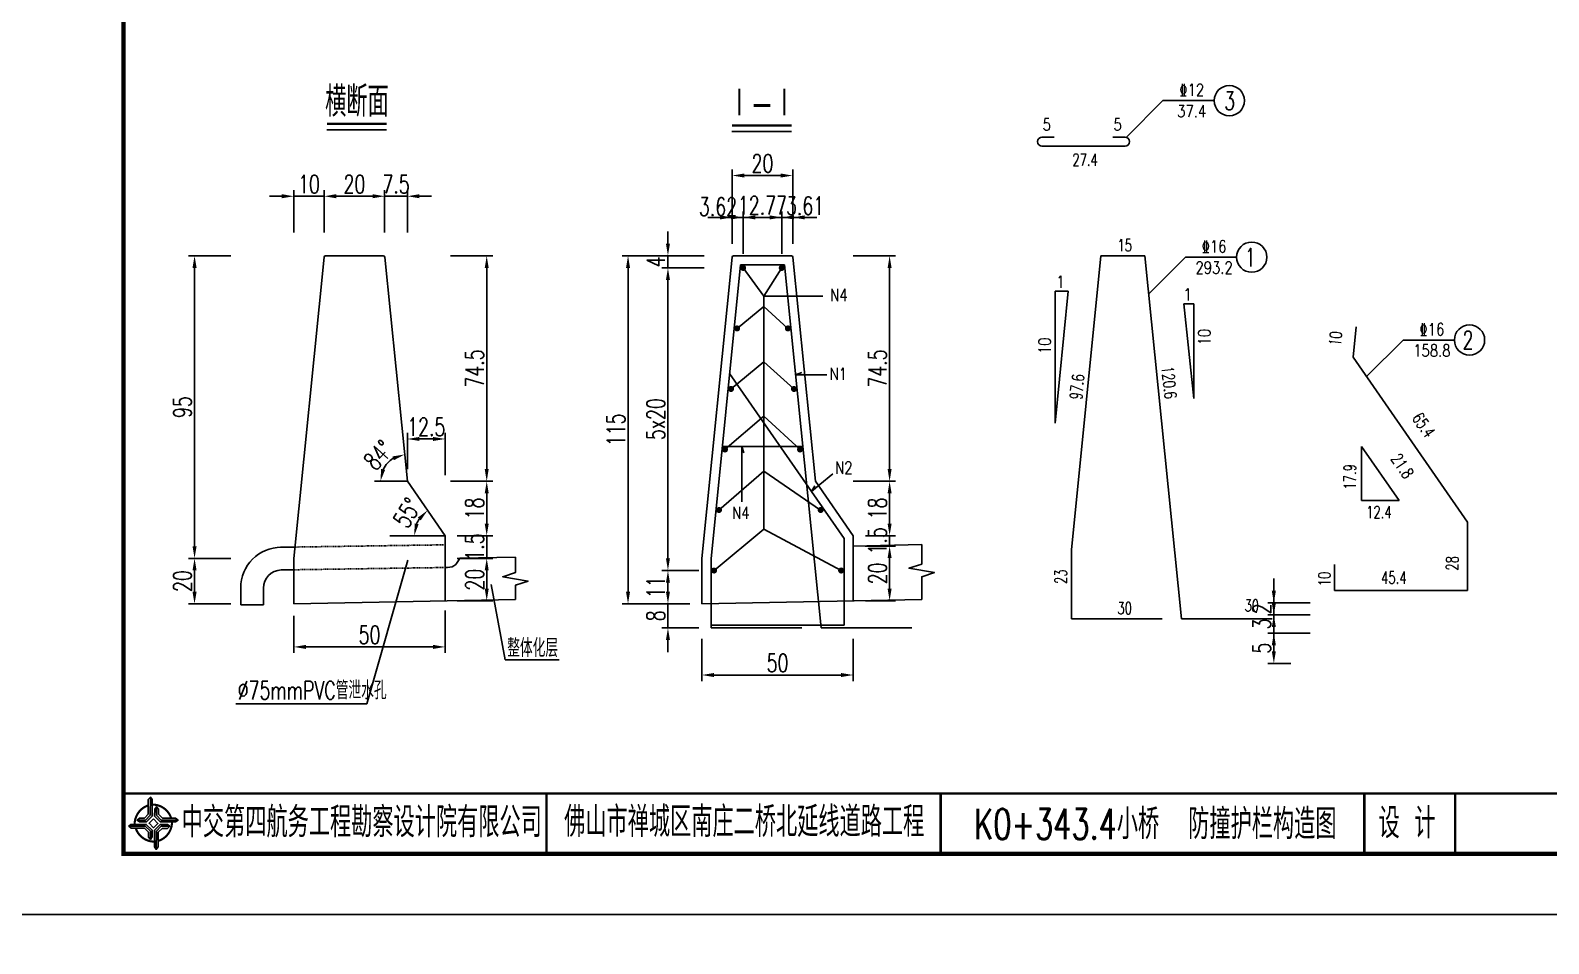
# Model space of a CAD drawing. Header units: millimetres. Extents: x -51 to 12129, y -1309 to -715.
# Drawn here: x 8364.4 to 8615.2, y -1016.5 to -865.6 of the extents above; entities that cross this region are included whole.
import ezdxf
from ezdxf.enums import TextEntityAlignment as Align

# ---------------------------------------------------------------- set-up
doc = ezdxf.new("R2010")
doc.units = ezdxf.units.MM
doc.header["$LTSCALE"] = 0.25
doc.linetypes.add('HIDDEN', pattern=[0.375, 0.25, -0.125])
doc.layers.add('TEXT', color=7, linetype='Continuous', lineweight=18)
for name, color, linetype in [('图框', 7, 'Continuous'), ('尺寸标注', 2, 'Continuous'), ('文字', 7, 'Continuous'), ('文字字符', 7, 'Continuous'), ('标注', 4, 'Continuous'), ('结构', 7, 'Continuous'), ('结构虚线', 6, 'HIDDEN'), ('钢筋', 6, 'Continuous'), ('钢筋1', 3, 'Continuous'), ('钢筋2', 4, 'Continuous')]:
    doc.layers.add(name, color=color, linetype=linetype)
doc.styles.get("Standard").update_dxf_attribs({"font": 'simplex1.shx', "width": 0.7, "bigfont": 'hztxt.shx'})
doc.styles.add('TEXT', font='simplex1.shx', dxfattribs={"width": 0.7, "bigfont": 'hztxt.shx'})
doc.dimstyles.new('比例1：20', dxfattribs={"dimtxt": 3, "dimasz": 2, "dimexe": 1, "dimexo": 2, "dimgap": 0.5, "dimtad": 1, "dimlfac": 2, "dimzin": 13, "dimdsep": 46, "dimtxsty": 'Standard', "dimcen": -0.09, "dimclrd": 256, "dimclre": 256, "dimclrt": 7, "dimaunit": 1, "dimadec": 0, "dimazin": 0, "dimtfac": 0.0005, "dimtix": 1, "dimtmove": 2, "dimatfit": 3, "dimldrblk": 'DIM', "dimfxl": 0, "dimtolj": 1, "dimtzin": 13, "dimarcsym": 0})
doc.dimstyles.new('比例：1：10', dxfattribs={"dimscale": 0, "dimtxt": 3, "dimasz": 2, "dimexe": 1, "dimexo": 1, "dimgap": 0.5, "dimtad": 1, "dimdec": 1, "dimzin": 9, "dimdsep": 46, "dimtxsty": 'Standard', "dimcen": 0.5, "dimclrd": 256, "dimclre": 256, "dimclrt": 256, "dimadec": 1, "dimazin": 2, "dimtfac": 1, "dimtdec": 1, "dimtix": 1, "dimtmove": 2, "dimatfit": 3, "dimfxl": 0, "dimtolj": 1, "dimtzin": 0, "dimlwd": -1, "dimlwe": -1, "dimarcsym": 0})

# ---------------------------------------------------------------- blocks, each defined once
blk = doc.blocks.new('*D607')
at = {"layer": 'Defpoints', "color": 0}
for p in [(8426.65, -940.07), (8428.06, -947.46), (8423.76, -949.07), (8432.9, -949.07), (8432.9, -949.07)]:
    blk.add_point(p, dxfattribs=at)
at = {"layer": '标注', "lineweight": -2}
blk.add_arc((8432.9, -949.07), 5.11, 147.3689, 157.409, dxfattribs=at)
at = {"layer": '标注'}
for points in [[(8428.36, -946.09), (8428.84, -946.55), (8429.99, -944.88)], [(8428.51, -947.18), (8427.86, -947.05), (8427.79, -949.07)]]:
    blk.add_solid(points, dxfattribs=at)
at = {"layer": '标注', "color": 7, "insert": (8426.64, -945.28), "char_height": 3, "attachment_point": 5, "rotation": 58.792}
blk.add_mtext('\\A1;55°', dxfattribs=at)
blk = doc.blocks.new('DIM')
blk.add_lwpolyline([(-1, -0.1, 0.2, 0, 0), (0, 0, 0, 0, 0)], format="xyseb")
blk = doc.blocks.new('*D548')
at = {"layer": 'Defpoints', "color": 0}
for p in [(8412.9, -892.98), (8412.9, -902.82), (8407.9, -952.82)]:
    blk.add_point(p, dxfattribs=at)
at = {"layer": '标注', "lineweight": -2}
for p, q in [((8407.9, -898.98), (8407.9, -891.98)), ((8412.9, -898.98), (8412.9, -891.98)), ((8405.9, -892.98), (8403.9, -892.98)), ((8407.9, -892.98), (8412.9, -892.98)), ((8414.9, -892.98), (8416.9, -892.98))]:
    blk.add_line(p, q, dxfattribs=at)
at = {"layer": '标注'}
for points in [[(8405.9, -892.64), (8405.9, -893.31), (8407.9, -892.98)], [(8414.9, -892.64), (8414.9, -893.31), (8412.9, -892.98)]]:
    blk.add_solid(points, dxfattribs=at)
at = {"layer": '标注', "color": 7, "insert": (8410.4, -890.98), "char_height": 3, "attachment_point": 5}
blk.add_mtext('\\A1;10', dxfattribs=at)
blk = doc.blocks.new('*D549')
at = {"layer": 'Defpoints', "color": 0}
for p in [(8422.9, -892.98), (8412.9, -902.82), (8422.9, -902.82)]:
    blk.add_point(p, dxfattribs=at)
at = {"layer": '标注', "lineweight": -2}
for p, q in [((8412.9, -898.98), (8412.9, -891.98)), ((8422.9, -898.98), (8422.9, -891.98)), ((8414.9, -892.98), (8420.9, -892.98))]:
    blk.add_line(p, q, dxfattribs=at)
at = {"layer": '标注'}
for points in [[(8414.9, -892.64), (8414.9, -893.31), (8412.9, -892.98)], [(8420.9, -892.64), (8420.9, -893.31), (8422.9, -892.98)]]:
    blk.add_solid(points, dxfattribs=at)
at = {"layer": '标注', "color": 7, "insert": (8417.9, -890.98), "char_height": 3, "attachment_point": 5}
blk.add_mtext('\\A1;20', dxfattribs=at)
blk = doc.blocks.new('*D550')
at = {"layer": 'Defpoints', "color": 0}
for p in [(8426.65, -892.98), (8422.9, -902.82), (8426.65, -940.07)]:
    blk.add_point(p, dxfattribs=at)
at = {"layer": '标注', "lineweight": -2}
for p, q in [((8422.9, -898.98), (8422.9, -891.98)), ((8426.65, -898.98), (8426.65, -891.98)), ((8420.9, -892.98), (8418.9, -892.98)), ((8422.9, -892.98), (8426.65, -892.98)), ((8428.65, -892.98), (8430.65, -892.98))]:
    blk.add_line(p, q, dxfattribs=at)
at = {"layer": '标注'}
for points in [[(8420.9, -892.64), (8420.9, -893.31), (8422.9, -892.98)], [(8428.65, -892.64), (8428.65, -893.31), (8426.65, -892.98)]]:
    blk.add_solid(points, dxfattribs=at)
at = {"layer": '标注', "color": 7, "insert": (8424.78, -890.98), "char_height": 3, "attachment_point": 5}
blk.add_mtext('\\A1;7.5', dxfattribs=at)
blk = doc.blocks.new('*D608')
at = {"layer": 'Defpoints', "color": 0}
for p in [(8432.9, -933.09), (8426.65, -940.07), (8432.9, -949.07)]:
    blk.add_point(p, dxfattribs=at)
at = {"layer": '标注', "lineweight": -2}
for p, q in [((8426.65, -938.07), (8426.65, -932.09)), ((8432.9, -939.09), (8432.9, -932.09)), ((8428.65, -933.09), (8430.9, -933.09))]:
    blk.add_line(p, q, dxfattribs=at)
at = {"layer": '标注'}
for points in [[(8428.65, -932.75), (8428.65, -933.42), (8426.65, -933.09)], [(8430.9, -932.75), (8430.9, -933.42), (8432.9, -933.09)]]:
    blk.add_solid(points, dxfattribs=at)
at = {"layer": '标注', "color": 7, "insert": (8429.78, -931.09), "char_height": 3, "attachment_point": 5}
blk.add_mtext('\\A1;12.5', dxfattribs=at)
blk = doc.blocks.new('*D609')
at = {"layer": 'Defpoints', "color": 0}
for p in [(8432.9, -949.07), (8439.76, -949.07), (8432.9, -952.82)]:
    blk.add_point(p, dxfattribs=at)
at = {"layer": '标注', "lineweight": -2}
for p, q in [((8439.76, -947.07), (8439.76, -945.07)), ((8434.9, -949.07), (8440.76, -949.07)), ((8439.76, -952.82), (8439.76, -949.07)), ((8434.9, -952.82), (8440.76, -952.82)), ((8439.76, -954.82), (8439.76, -956.82))]:
    blk.add_line(p, q, dxfattribs=at)
at = {"layer": '标注'}
for points in [[(8439.43, -947.07), (8440.09, -947.07), (8439.76, -949.07)], [(8439.43, -954.82), (8440.09, -954.82), (8439.76, -952.82)]]:
    blk.add_solid(points, dxfattribs=at)
at = {"layer": '标注', "color": 7, "insert": (8437.76, -950.95), "char_height": 3, "attachment_point": 5, "rotation": 90}
blk.add_mtext('\\A1;1.5', dxfattribs=at)
blk = doc.blocks.new('*D610')
at = {"layer": 'Defpoints', "color": 0}
for p in [(8426.65, -940.07), (8432.9, -949.07), (8439.76, -949.07)]:
    blk.add_point(p, dxfattribs=at)
at = {"layer": '标注', "lineweight": -2}
for p, q in [((8433.76, -940.07), (8440.76, -940.07)), ((8439.76, -942.07), (8439.76, -947.07)), ((8434.9, -949.07), (8440.76, -949.07))]:
    blk.add_line(p, q, dxfattribs=at)
at = {"layer": '标注'}
for points in [[(8439.43, -942.07), (8440.09, -942.07), (8439.76, -940.07)], [(8439.43, -947.07), (8440.09, -947.07), (8439.76, -949.07)]]:
    blk.add_solid(points, dxfattribs=at)
at = {"layer": '标注', "color": 7, "insert": (8437.76, -944.57), "char_height": 3, "attachment_point": 5, "rotation": 90}
blk.add_mtext('\\A1;18', dxfattribs=at)
blk = doc.blocks.new('*D551')
at = {"layer": 'Defpoints', "color": 0}
for p in [(8422.9, -902.82), (8439.76, -902.82), (8426.65, -940.07)]:
    blk.add_point(p, dxfattribs=at)
at = {"layer": '标注', "lineweight": -2}
for p, q in [((8433.76, -902.82), (8440.76, -902.82)), ((8439.76, -938.07), (8439.76, -904.82)), ((8433.76, -940.07), (8440.76, -940.07))]:
    blk.add_line(p, q, dxfattribs=at)
at = {"layer": '标注'}
for points in [[(8439.43, -904.82), (8440.09, -904.82), (8439.76, -902.82)], [(8439.43, -938.07), (8440.09, -938.07), (8439.76, -940.07)]]:
    blk.add_solid(points, dxfattribs=at)
at = {"layer": '标注', "color": 7, "insert": (8437.76, -921.45), "char_height": 3, "attachment_point": 5, "rotation": 90}
blk.add_mtext('\\A1;74.5', dxfattribs=at)
blk = doc.blocks.new('*D552')
at = {"layer": 'Defpoints', "color": 0}
for p in [(8412.9, -902.82), (8391.49, -952.82), (8407.05, -952.82)]:
    blk.add_point(p, dxfattribs=at)
at = {"layer": '标注', "lineweight": -2}
for p, q in [((8397.49, -902.82), (8390.49, -902.82)), ((8391.49, -904.82), (8391.49, -950.82)), ((8397.49, -952.82), (8390.49, -952.82))]:
    blk.add_line(p, q, dxfattribs=at)
at = {"layer": '标注'}
for points in [[(8391.16, -904.82), (8391.83, -904.82), (8391.49, -902.82)], [(8391.16, -950.82), (8391.83, -950.82), (8391.49, -952.82)]]:
    blk.add_solid(points, dxfattribs=at)
at = {"layer": '标注', "color": 7, "insert": (8389.49, -927.82), "char_height": 3, "attachment_point": 5, "rotation": 90}
blk.add_mtext('\\A1;95', dxfattribs=at)
blk = doc.blocks.new('*D553')
at = {"layer": 'Defpoints', "color": 0}
for p in [(8432.9, -957.82), (8407.9, -960.33), (8432.9, -967.45)]:
    blk.add_point(p, dxfattribs=at)
at = {"layer": '标注', "lineweight": -2}
for p, q in [((8407.9, -962.33), (8407.9, -968.45)), ((8432.9, -961.45), (8432.9, -968.45)), ((8409.9, -967.45), (8430.9, -967.45))]:
    blk.add_line(p, q, dxfattribs=at)
at = {"layer": '标注'}
for points in [[(8409.9, -967.11), (8409.9, -967.78), (8407.9, -967.45)], [(8430.9, -967.11), (8430.9, -967.78), (8432.9, -967.45)]]:
    blk.add_solid(points, dxfattribs=at)
at = {"layer": '标注', "color": 7, "insert": (8420.4, -965.45), "char_height": 3, "attachment_point": 5}
blk.add_mtext('\\A1;50', dxfattribs=at)
blk = doc.blocks.new('*D554')
at = {"layer": 'Defpoints', "color": 0}
for p in [(8407.9, -952.82), (8391.49, -960.33), (8407.9, -960.33)]:
    blk.add_point(p, dxfattribs=at)
at = {"layer": '标注', "lineweight": -2}
for p, q in [((8397.49, -952.82), (8390.49, -952.82)), ((8391.49, -954.82), (8391.49, -958.33)), ((8397.49, -960.33), (8390.49, -960.33))]:
    blk.add_line(p, q, dxfattribs=at)
at = {"layer": '标注'}
for points in [[(8391.16, -954.82), (8391.83, -954.82), (8391.49, -952.82)], [(8391.16, -958.33), (8391.83, -958.33), (8391.49, -960.33)]]:
    blk.add_solid(points, dxfattribs=at)
at = {"layer": '标注', "color": 7, "insert": (8389.49, -956.58), "char_height": 3, "attachment_point": 5, "rotation": 90}
blk.add_mtext('\\A1;20', dxfattribs=at)
blk = doc.blocks.new('*D555')
at = {"layer": 'Defpoints', "color": 0}
for p in [(8432.9, -952.82), (8432.9, -959.83), (8439.76, -959.83)]:
    blk.add_point(p, dxfattribs=at)
at = {"layer": '标注', "lineweight": -2}
for p, q in [((8434.9, -952.82), (8440.76, -952.82)), ((8439.76, -954.82), (8439.76, -957.83)), ((8434.9, -959.83), (8440.76, -959.83))]:
    blk.add_line(p, q, dxfattribs=at)
at = {"layer": '标注'}
for points in [[(8439.43, -954.82), (8440.09, -954.82), (8439.76, -952.82)], [(8439.43, -957.83), (8440.09, -957.83), (8439.76, -959.83)]]:
    blk.add_solid(points, dxfattribs=at)
at = {"layer": '标注', "color": 7, "insert": (8437.76, -956.33), "char_height": 3, "attachment_point": 5, "rotation": 90}
blk.add_mtext('\\A1;20', dxfattribs=at)
blk = doc.blocks.new('*D556')
at = {"layer": 'Defpoints', "color": 0}
for p in [(8422.9, -902.82), (8424.17, -936.38), (8421.23, -940.07), (8426.65, -940.07), (8426.65, -940.07)]:
    blk.add_point(p, dxfattribs=at)
at = {"layer": '标注', "lineweight": -2}
blk.add_arc((8426.65, -940.07), 4.45, 121.7168, 154.0319, dxfattribs=at)
at = {"layer": '标注'}
for points in [[(8422.97, -938.2), (8422.32, -938.05), (8422.2, -940.07)], [(8424.2, -935.97), (8424.42, -936.6), (8426.2, -935.65)]]:
    blk.add_solid(points, dxfattribs=at)
at = {"layer": '标注', "color": 7, "insert": (8421.87, -935.75), "char_height": 3, "attachment_point": 5, "rotation": 47.8743}
blk.add_mtext('\\A1;84°', dxfattribs=at)
blk = doc.blocks.new('*D611')
at = {"layer": 'Defpoints', "color": 0}
for p in [(8500.31, -949.07), (8506.32, -949.07), (8500.27, -950.78)]:
    blk.add_point(p, dxfattribs=at)
at = {"layer": '标注', "lineweight": -2}
for p, q in [((8506.32, -947.07), (8506.32, -945.07)), ((8502.31, -949.07), (8507.32, -949.07)), ((8506.32, -950.78), (8506.32, -949.07)), ((8502.27, -950.78), (8507.32, -950.78)), ((8506.32, -952.78), (8506.32, -954.78))]:
    blk.add_line(p, q, dxfattribs=at)
at = {"layer": '标注'}
for points in [[(8505.99, -947.07), (8506.65, -947.07), (8506.32, -949.07)], [(8505.99, -952.78), (8506.65, -952.78), (8506.32, -950.78)]]:
    blk.add_solid(points, dxfattribs=at)
at = {"layer": '标注', "color": 7, "insert": (8504.32, -949.93), "char_height": 3, "attachment_point": 5, "rotation": 90}
blk.add_mtext('\\A1;1.5', dxfattribs=at)
blk = doc.blocks.new('*D612')
at = {"layer": 'Defpoints', "color": 0}
for p in [(8494.06, -940.07), (8500.31, -949.07), (8506.32, -949.07)]:
    blk.add_point(p, dxfattribs=at)
at = {"layer": '标注', "lineweight": -2}
for p, q in [((8500.32, -940.07), (8507.32, -940.07)), ((8506.32, -942.07), (8506.32, -947.07)), ((8502.31, -949.07), (8507.32, -949.07))]:
    blk.add_line(p, q, dxfattribs=at)
at = {"layer": '标注'}
for points in [[(8505.99, -942.07), (8506.65, -942.07), (8506.32, -940.07)], [(8505.99, -947.07), (8506.65, -947.07), (8506.32, -949.07)]]:
    blk.add_solid(points, dxfattribs=at)
at = {"layer": '标注', "color": 7, "insert": (8504.32, -944.57), "char_height": 3, "attachment_point": 5, "rotation": 90}
blk.add_mtext('\\A1;18', dxfattribs=at)
blk = doc.blocks.new('*D557')
at = {"layer": 'Defpoints', "color": 0}
for p in [(8490.31, -902.82), (8506.32, -902.82), (8494.06, -940.07)]:
    blk.add_point(p, dxfattribs=at)
at = {"layer": '标注', "lineweight": -2}
for p, q in [((8500.32, -902.82), (8507.32, -902.82)), ((8506.32, -938.07), (8506.32, -904.82)), ((8500.32, -940.07), (8507.32, -940.07))]:
    blk.add_line(p, q, dxfattribs=at)
at = {"layer": '标注'}
for points in [[(8505.99, -904.82), (8506.65, -904.82), (8506.32, -902.82)], [(8505.99, -938.07), (8506.65, -938.07), (8506.32, -940.07)]]:
    blk.add_solid(points, dxfattribs=at)
at = {"layer": '标注', "color": 7, "insert": (8504.32, -921.45), "char_height": 3, "attachment_point": 5, "rotation": 90}
blk.add_mtext('\\A1;74.5', dxfattribs=at)
blk = doc.blocks.new('*D558')
at = {"layer": 'Defpoints', "color": 0}
for p in [(8500.31, -957.82), (8475.31, -960.33), (8500.31, -972.09)]:
    blk.add_point(p, dxfattribs=at)
at = {"layer": '标注', "lineweight": -2}
for p, q in [((8475.31, -966.09), (8475.31, -973.09)), ((8500.31, -966.09), (8500.31, -973.09)), ((8477.31, -972.09), (8498.31, -972.09))]:
    blk.add_line(p, q, dxfattribs=at)
at = {"layer": '标注'}
for points in [[(8477.31, -971.76), (8477.31, -972.43), (8475.31, -972.09)], [(8498.31, -971.76), (8498.31, -972.43), (8500.31, -972.09)]]:
    blk.add_solid(points, dxfattribs=at)
at = {"layer": '标注', "color": 7, "insert": (8487.81, -970.09), "char_height": 3, "attachment_point": 5}
blk.add_mtext('\\A1;50', dxfattribs=at)
blk = doc.blocks.new('*D559')
at = {"layer": 'Defpoints', "color": 0}
for p in [(8500.27, -950.78), (8500.31, -959.83), (8506.32, -959.83)]:
    blk.add_point(p, dxfattribs=at)
at = {"layer": '标注', "lineweight": -2}
for p, q in [((8502.27, -950.78), (8507.32, -950.78)), ((8506.32, -952.78), (8506.32, -957.83)), ((8502.31, -959.83), (8507.32, -959.83))]:
    blk.add_line(p, q, dxfattribs=at)
at = {"layer": '标注'}
for points in [[(8505.99, -952.78), (8506.65, -952.78), (8506.32, -950.78)], [(8505.99, -957.83), (8506.65, -957.83), (8506.32, -959.83)]]:
    blk.add_solid(points, dxfattribs=at)
at = {"layer": '标注', "color": 7, "insert": (8504.32, -955.3), "char_height": 3, "attachment_point": 5, "rotation": 90}
blk.add_mtext('\\A1;20', dxfattribs=at)
blk = doc.blocks.new('*D560')
at = {"layer": 'Defpoints', "color": 0}
for p in [(8469.7, -954.82), (8476.81, -954.82), (8475.31, -960.33)]:
    blk.add_point(p, dxfattribs=at)
at = {"layer": '标注', "lineweight": -2}
for p, q in [((8474.81, -954.82), (8468.7, -954.82)), ((8469.7, -958.33), (8469.7, -956.82)), ((8473.31, -960.33), (8468.7, -960.33))]:
    blk.add_line(p, q, dxfattribs=at)
at = {"layer": '标注'}
for points in [[(8469.37, -956.82), (8470.03, -956.82), (8469.7, -954.82)], [(8469.37, -958.33), (8470.03, -958.33), (8469.7, -960.33)]]:
    blk.add_solid(points, dxfattribs=at)
at = {"layer": '标注', "color": 7, "insert": (8467.7, -957.58), "char_height": 3, "attachment_point": 5, "rotation": 90}
blk.add_mtext('\\A1;11', dxfattribs=at)
blk = doc.blocks.new('*D524')
at = {"layer": 'Defpoints', "color": 0}
for p in [(8469.7, -904.82), (8481.62, -904.82), (8476.81, -954.82)]:
    blk.add_point(p, dxfattribs=at)
at = {"layer": '标注', "lineweight": -2}
for p, q in [((8475.7, -904.82), (8468.7, -904.82)), ((8469.7, -952.82), (8469.7, -906.82)), ((8474.81, -954.82), (8468.7, -954.82))]:
    blk.add_line(p, q, dxfattribs=at)
at = {"layer": '标注'}
for points in [[(8469.37, -906.82), (8470.03, -906.82), (8469.7, -904.82)], [(8469.37, -952.82), (8470.03, -952.82), (8469.7, -954.82)]]:
    blk.add_solid(points, dxfattribs=at)
at = {"layer": '标注', "color": 7, "insert": (8467.7, -929.82), "char_height": 3, "attachment_point": 5, "rotation": 90}
blk.add_mtext('\\A1;5x20', dxfattribs=at)
blk = doc.blocks.new('*D525')
at = {"layer": 'Defpoints', "color": 0}
for p in [(8469.7, -902.82), (8481.62, -902.82), (8481.62, -904.82)]:
    blk.add_point(p, dxfattribs=at)
at = {"layer": '标注', "lineweight": -2}
for p, q in [((8469.7, -900.82), (8469.7, -898.82)), ((8475.7, -902.82), (8468.7, -902.82)), ((8469.7, -904.82), (8469.7, -902.82)), ((8475.7, -904.82), (8468.7, -904.82)), ((8469.7, -906.82), (8469.7, -908.82))]:
    blk.add_line(p, q, dxfattribs=at)
at = {"layer": '标注'}
for points in [[(8469.37, -900.82), (8470.03, -900.82), (8469.7, -902.82)], [(8469.37, -906.82), (8470.03, -906.82), (8469.7, -904.82)]]:
    blk.add_solid(points, dxfattribs=at)
at = {"layer": '标注', "color": 7, "insert": (8467.7, -903.82), "char_height": 3, "attachment_point": 5, "rotation": 90}
blk.add_mtext('\\A1;4', dxfattribs=at)
blk = doc.blocks.new('*D526')
at = {"layer": 'Defpoints', "color": 0}
for p in [(8481.62, -902.82), (8463.11, -960.33), (8473.31, -960.33)]:
    blk.add_point(p, dxfattribs=at)
at = {"layer": '标注', "lineweight": -2}
for p, q in [((8469.11, -902.82), (8462.11, -902.82)), ((8463.11, -904.82), (8463.11, -958.33)), ((8469.11, -960.33), (8462.11, -960.33))]:
    blk.add_line(p, q, dxfattribs=at)
at = {"layer": '标注'}
for points in [[(8462.77, -904.82), (8463.44, -904.82), (8463.11, -902.82)], [(8462.77, -958.33), (8463.44, -958.33), (8463.11, -960.33)]]:
    blk.add_solid(points, dxfattribs=at)
at = {"layer": '标注', "color": 7, "insert": (8461.11, -931.58), "char_height": 3, "attachment_point": 5, "rotation": 90}
blk.add_mtext('\\A1;115', dxfattribs=at)
blk = doc.blocks.new('*D527')
at = {"layer": 'Defpoints', "color": 0}
for p in [(8475.31, -960.33), (8469.7, -964.3), (8476.81, -964.3)]:
    blk.add_point(p, dxfattribs=at)
at = {"layer": '标注', "lineweight": -2}
for p, q in [((8469.7, -958.33), (8469.7, -956.33)), ((8473.31, -960.33), (8468.7, -960.33)), ((8469.7, -960.33), (8469.7, -964.3)), ((8474.81, -964.3), (8468.7, -964.3)), ((8469.7, -966.3), (8469.7, -968.3))]:
    blk.add_line(p, q, dxfattribs=at)
at = {"layer": '标注'}
for points in [[(8469.37, -958.33), (8470.03, -958.33), (8469.7, -960.33)], [(8469.37, -966.3), (8470.03, -966.3), (8469.7, -964.3)]]:
    blk.add_solid(points, dxfattribs=at)
at = {"layer": '标注', "color": 7, "insert": (8467.7, -962.31), "char_height": 3, "attachment_point": 5, "rotation": 90}
blk.add_mtext('\\A1;8', dxfattribs=at)
blk = doc.blocks.new('*D528')
at = {"layer": 'Defpoints', "color": 0}
for p in [(8482.12, -896.48), (8480.31, -902.82), (8482.12, -904.82)]:
    blk.add_point(p, dxfattribs=at)
at = {"layer": '标注', "lineweight": -2}
for p, q in [((8478.31, -896.48), (8476.31, -896.48)), ((8480.31, -900.82), (8480.31, -895.48)), ((8480.31, -896.48), (8482.12, -896.48)), ((8482.12, -902.48), (8482.12, -895.48)), ((8484.12, -896.48), (8486.12, -896.48))]:
    blk.add_line(p, q, dxfattribs=at)
at = {"layer": '标注'}
for points in [[(8478.31, -896.14), (8478.31, -896.81), (8480.31, -896.48)], [(8484.12, -896.14), (8484.12, -896.81), (8482.12, -896.48)]]:
    blk.add_solid(points, dxfattribs=at)
at = {"layer": '标注', "color": 7, "insert": (8477.97, -894.7), "char_height": 3, "attachment_point": 5}
blk.add_mtext('\\A1;3.62', dxfattribs=at)
blk = doc.blocks.new('*D529')
at = {"layer": 'Defpoints', "color": 0}
for p in [(8488.5, -896.48), (8482.12, -904.82), (8488.5, -904.82)]:
    blk.add_point(p, dxfattribs=at)
at = {"layer": '标注', "lineweight": -2}
for p, q in [((8480.12, -896.48), (8478.12, -896.48)), ((8482.12, -902.48), (8482.12, -895.48)), ((8482.12, -896.48), (8488.5, -896.48)), ((8488.5, -902.48), (8488.5, -895.48)), ((8490.5, -896.48), (8492.5, -896.48))]:
    blk.add_line(p, q, dxfattribs=at)
at = {"layer": '标注'}
for points in [[(8480.12, -896.14), (8480.12, -896.81), (8482.12, -896.48)], [(8490.5, -896.14), (8490.5, -896.81), (8488.5, -896.48)]]:
    blk.add_solid(points, dxfattribs=at)
at = {"layer": '标注', "color": 7, "insert": (8485.31, -894.48), "char_height": 3, "attachment_point": 5}
blk.add_mtext('\\A1;12.77', dxfattribs=at)
blk = doc.blocks.new('*D530')
at = {"layer": 'Defpoints', "color": 0}
for p in [(8490.31, -896.48), (8490.31, -902.82), (8488.5, -904.82)]:
    blk.add_point(p, dxfattribs=at)
at = {"layer": '标注', "lineweight": -2}
for p, q in [((8486.5, -896.48), (8484.5, -896.48)), ((8488.5, -902.48), (8488.5, -895.48)), ((8488.5, -896.48), (8490.31, -896.48)), ((8490.31, -900.82), (8490.31, -895.48)), ((8492.31, -896.48), (8494.31, -896.48))]:
    blk.add_line(p, q, dxfattribs=at)
at = {"layer": '标注'}
for points in [[(8486.5, -896.14), (8486.5, -896.81), (8488.5, -896.48)], [(8492.31, -896.14), (8492.31, -896.81), (8490.31, -896.48)]]:
    blk.add_solid(points, dxfattribs=at)
at = {"layer": '标注', "color": 7, "insert": (8492.36, -894.55), "char_height": 3, "attachment_point": 5}
blk.add_mtext('\\A1;3.61', dxfattribs=at)
blk = doc.blocks.new('*D531')
at = {"layer": 'Defpoints', "color": 0}
for p in [(8490.31, -889.56), (8480.31, -902.82), (8490.31, -902.82)]:
    blk.add_point(p, dxfattribs=at)
at = {"layer": '标注', "lineweight": -2}
for p, q in [((8480.31, -895.56), (8480.31, -888.56)), ((8482.31, -889.56), (8488.31, -889.56)), ((8490.31, -895.56), (8490.31, -888.56))]:
    blk.add_line(p, q, dxfattribs=at)
at = {"layer": '标注'}
for points in [[(8482.31, -889.22), (8482.31, -889.89), (8480.31, -889.56)], [(8488.31, -889.22), (8488.31, -889.89), (8490.31, -889.56)]]:
    blk.add_solid(points, dxfattribs=at)
at = {"layer": '标注', "color": 7, "insert": (8485.31, -887.56), "char_height": 3, "attachment_point": 5}
blk.add_mtext('\\A1;20', dxfattribs=at)
blk = doc.blocks.new('*D627')
at = {"layer": 'Defpoints', "color": 0}
for p in [(9053.04, -788.21), (8388.88, -870.21), (9037.91, -870.21)]:
    blk.add_point(p, dxfattribs=at)
at = {"layer": '标注'}
for p, q in [((9043.91, -788.21), (9036.91, -788.21)), ((9037.91, -790.21), (9037.91, -868.21)), ((9031.91, -870.21), (9038.91, -870.21))]:
    blk.add_line(p, q, dxfattribs=at)
for points in [[(9037.58, -790.21), (9038.24, -790.21), (9037.91, -788.21)], [(9037.58, -868.21), (9038.24, -868.21), (9037.91, -870.21)]]:
    blk.add_solid(points, dxfattribs=at)
at = {"layer": '标注', "insert": (9035.91, -829.21), "char_height": 3, "attachment_point": 5, "rotation": 90}
blk.add_mtext('\\A1;82', dxfattribs=at)
blk = doc.blocks.new('*D628')
at = {"layer": 'Defpoints', "color": 0}
for p in [(9053.04, -870.21), (8388.88, -888.21), (9037.91, -888.21)]:
    blk.add_point(p, dxfattribs=at)
at = {"layer": '标注'}
for p, q in [((9043.91, -870.21), (9036.91, -870.21)), ((9037.91, -872.21), (9037.91, -886.21)), ((9031.91, -888.21), (9038.91, -888.21))]:
    blk.add_line(p, q, dxfattribs=at)
for points in [[(9037.58, -872.21), (9038.24, -872.21), (9037.91, -870.21)], [(9037.58, -886.21), (9038.24, -886.21), (9037.91, -888.21)]]:
    blk.add_solid(points, dxfattribs=at)
at = {"layer": '标注', "insert": (9035.91, -879.21), "char_height": 3, "attachment_point": 5, "rotation": 90}
blk.add_mtext('\\A1;18', dxfattribs=at)
blk = doc.blocks.new('*D635')
at = {"layer": 'Defpoints', "color": 0}
for p in [(9119.88, -912.96), (8455.72, -914.96), (9138.76, -914.96)]:
    blk.add_point(p, dxfattribs=at)
at = {"layer": '标注'}
for p, q in [((9138.76, -910.96), (9138.76, -908.96)), ((9132.76, -912.96), (9139.76, -912.96)), ((9138.76, -912.96), (9138.76, -914.96)), ((9132.76, -914.96), (9139.76, -914.96)), ((9138.76, -916.96), (9138.76, -918.96))]:
    blk.add_line(p, q, dxfattribs=at)
for points in [[(9138.42, -910.96), (9139.09, -910.96), (9138.76, -912.96)], [(9138.42, -916.96), (9139.09, -916.96), (9138.76, -914.96)]]:
    blk.add_solid(points, dxfattribs=at)
at = {"layer": '标注', "insert": (9136.76, -913.96), "char_height": 3, "attachment_point": 5, "rotation": 90}
blk.add_mtext('\\A1;2', dxfattribs=at)
blk = doc.blocks.new('*D770')
at = {"layer": 'Defpoints', "color": 0}
for p in [(9246.97, -960.17), (8569.8, -962.17), (8573.63, -962.17)]:
    blk.add_point(p, dxfattribs=at)
at = {"layer": '标注'}
for p, q in [((8569.8, -958.17), (8569.8, -956.17)), ((8575.8, -960.17), (8568.8, -960.17)), ((8569.8, -960.17), (8569.8, -962.17)), ((8572.63, -962.17), (8568.8, -962.17)), ((8569.8, -964.17), (8569.8, -966.17))]:
    blk.add_line(p, q, dxfattribs=at)
for points in [[(8569.46, -958.17), (8570.13, -958.17), (8569.8, -960.17)], [(8569.46, -964.17), (8570.13, -964.17), (8569.8, -962.17)]]:
    blk.add_solid(points, dxfattribs=at)
at = {"layer": '标注', "insert": (8567.8, -961.17), "char_height": 3, "attachment_point": 5, "rotation": 90}
blk.add_mtext('\\A1;2', dxfattribs=at)
blk = doc.blocks.new('*D771')
at = {"layer": 'Defpoints', "color": 0}
for p in [(9246.97, -962.17), (8569.8, -965.17), (8573.63, -965.17)]:
    blk.add_point(p, dxfattribs=at)
at = {"layer": '标注'}
for p, q in [((8569.8, -960.17), (8569.8, -958.17)), ((8575.8, -962.17), (8568.8, -962.17)), ((8569.8, -962.17), (8569.8, -965.17)), ((8572.63, -965.17), (8568.8, -965.17)), ((8569.8, -967.17), (8569.8, -969.17))]:
    blk.add_line(p, q, dxfattribs=at)
for points in [[(8569.46, -960.17), (8570.13, -960.17), (8569.8, -962.17)], [(8569.46, -967.17), (8570.13, -967.17), (8569.8, -965.17)]]:
    blk.add_solid(points, dxfattribs=at)
at = {"layer": '标注', "insert": (8567.8, -963.67), "char_height": 3, "attachment_point": 5, "rotation": 90}
blk.add_mtext('\\A1;3', dxfattribs=at)
blk = doc.blocks.new('*D772')
at = {"layer": 'Defpoints', "color": 0}
for p in [(9246.97, -965.17), (8569.8, -970.17), (8573.63, -970.17)]:
    blk.add_point(p, dxfattribs=at)
at = {"layer": '标注'}
for p, q in [((8575.8, -965.17), (8568.8, -965.17)), ((8569.8, -967.17), (8569.8, -968.17)), ((8572.63, -970.17), (8568.8, -970.17))]:
    blk.add_line(p, q, dxfattribs=at)
for points in [[(8569.46, -967.17), (8570.13, -967.17), (8569.8, -965.17)], [(8569.46, -968.17), (8570.13, -968.17), (8569.8, -970.17)]]:
    blk.add_solid(points, dxfattribs=at)
at = {"layer": '标注', "insert": (8567.8, -967.67), "char_height": 3, "attachment_point": 5, "rotation": 90}
blk.add_mtext('\\A1;5', dxfattribs=at)
blk = doc.blocks.new('tb')
at = {"lineweight": -3}
h = blk.add_hatch(color=256, dxfattribs=at)
h.paths.add_polyline_path([(-1.23, -0.13), (-3.78, -0.14), (-4.14, -0.41), (-1.4, -0.44), (-0.56, -1.24), (-0.54, -2.62), (-0.27, -2.2), (-0.26, -1.06)])
h.paths.add_polyline_path([(0.13, -1.08), (0.14, -3.86), (0.41, -4.26), (0.44, -1.24), (1.25, -0.43), (2.66, -0.43), (2.26, -0.16), (1.07, -0.15)])
h.paths.add_polyline_path([(1.08, 0.3), (3.62, 0.3), (4.02, 0.56), (1.25, 0.57), (0.43, 1.39), (0.43, 2.8), (0.16, 2.41), (0.15, 1.24)])
h.paths.add_polyline_path([(-0.28, 1.21), (-0.28, 3.99), (-0.56, 4.39), (-0.57, 1.41), (-1.38, 0.6), (-2.74, 0.56), (-2.33, 0.3), (-1.2, 0.29)])
for p, q in [((-0.56, 4.39), (-0.57, 1.41)), ((0.43, 2.8), (0.43, 1.39)), ((-1.38, 0.6), (-2.74, 0.56)), ((-0.57, 1.41), (-1.38, 0.6)), ((0.43, 1.39), (1.25, 0.57)), ((1.25, 0.57), (4.02, 0.56)), ((-4.14, -0.41), (-1.4, -0.44)), ((-1.4, -0.44), (-0.56, -1.24)), ((-0.56, -1.24), (-0.54, -2.62)), ((0.41, -4.26), (0.44, -1.24)), ((0.44, -1.24), (1.25, -0.43)), ((1.25, -0.43), (2.66, -0.43))]:
    blk.add_line(p, q, dxfattribs=at)
at = {"lineweight": -3, "const_width": 0.35, "flags": 128}
for points in [[(-0.9, 3.02, 0.324167), (-3.16, -0.14)], [(2.88, 0.92, 0.324403), (-0.24, 3.15)], [(0.75, -2.86, 0.325418), (3.02, 0.26)], [(-2.98, -0.76, 0.322976), (0.14, -2.98)]]:
    blk.add_lwpolyline(points, format="xyb", dxfattribs=at)
at = {"lineweight": -3, "flags": 128}
for points in [[(-0.9, 3.99), (-0.9, 1.58), (-1.53, 0.91), (-2.34, 0.91), (-2.74, 0.56), (-2.33, 0.3), (-1.2, 0.29), (-0.28, 1.21), (-0.28, 3.99), (-0.56, 4.39)], [(3.62, 0.92), (1.43, 0.92), (0.77, 1.54), (0.77, 2.38), (0.43, 2.8), (0.16, 2.41), (0.15, 1.24), (1.08, 0.3), (3.62, 0.3), (4.02, 0.56)], [(-0.04, 0.77), (0.68, 0.04), (-0.04, -0.69), (-0.77, 0.05)], [(-3.73, -0.76), (-1.54, -0.76), (-0.89, -1.39), (-0.89, -2.21), (-0.54, -2.62), (-0.27, -2.2), (-0.26, -1.06), (-1.23, -0.13), (-3.78, -0.14), (-4.14, -0.41)], [(0.75, -3.85), (0.75, -1.43), (1.4, -0.78), (2.26, -0.78), (2.66, -0.43), (2.26, -0.16), (1.07, -0.15), (0.13, -1.08), (0.14, -3.86), (0.41, -4.26)]]:
    blk.add_lwpolyline(points, close=True, dxfattribs=at)
blk = doc.blocks.new('123')
at = {"layer": '图框', "color": 2}
blk.add_lwpolyline([(369.33, -1011.65), (369.33, -714.65), (-50.67, -714.65), (-50.67, -1011.65)], close=True, dxfattribs=at)

msp = doc.modelspace()

# ---------------------------------------------------------------- linework, layer by layer
at = {"const_width": 0.7}
msp.add_lwpolyline([(8379.75412, -1001.65471), (8759.75412, -1001.65471), (8759.75412, -724.65471), (8379.75412, -724.65471)], close=True, dxfattribs=at)
at = {"ltscale": 2}
for points in [[(8511.62304, -950.55127), (8511.62304, -953.7576), (8509.52304, -954.4576), (8513.72304, -955.1576), (8511.62304, -955.8576), (8511.62304, -959.59998)], [(8444.50208, -952.59275), (8444.50208, -955.16572), (8442.40208, -955.86572), (8446.60208, -956.56572), (8444.50208, -957.26572), (8444.50208, -959.59415)]]:
    msp.add_lwpolyline(points, dxfattribs=at)
at = {"const_width": 0.4}
msp.add_lwpolyline([(8379.75412, -991.65471), (8759.75412, -991.65471)], dxfattribs=at)
at = {"layer": '图框', "const_width": 0.4}
for points in [[(8449.64754, -991.65471), (8449.64754, -1001.65471)], [(8514.75412, -1001.65471), (8514.75412, -991.65471)], [(8584.75412, -1001.65471), (8584.75412, -991.65471)], [(8599.75412, -1001.65471), (8599.75412, -991.65471)]]:
    msp.add_lwpolyline(points, dxfattribs=at)
at = {"layer": '文字'}
for p, q in [((8413.36554, -881.9968), (8423.22812, -881.9968)), ((8480.25974, -882.26916), (8490.12232, -882.26916))]:
    msp.add_line(p, q, dxfattribs=at)
at = {"layer": '文字', "const_width": 0.4}
for points in [[(8413.36554, -880.9968), (8423.22812, -880.9968)], [(8480.25974, -881.26916), (8490.12232, -881.26916)]]:
    msp.add_lwpolyline(points, dxfattribs=at)
at = {"layer": '文字'}
for centre in [(8562.44399, -877.18149), (8566.14413, -903.04425), (8602.125, -916.73856)]:
    msp.add_circle(centre, 2.5, dxfattribs=at)
at = {"layer": '标注'}
for p, q in [((8545.43264, -883.23435), (8551.48551, -877.18149)), ((8551.48551, -877.18149), (8559.94399, -877.18149)), ((8485.54516, -909.47785), (8482.12286, -904.82478)), ((8488.50411, -904.82478), (8485.54516, -909.47785)), ((8549.13278, -909.09711), (8555.18564, -903.04425)), ((8555.18564, -903.04425), (8563.64413, -903.04425)), ((8485.54516, -947.96449), (8485.54516, -909.47785)), ((8485.54516, -909.47785), (8495.31339, -909.47785)), ((8533.66288, -930.46479), (8535.84341, -908.65956)), ((8533.66288, -930.46479), (8533.66288, -908.65956)), ((8535.84341, -908.65956), (8533.66288, -908.65956)), ((8481.12286, -914.82478), (8485.54516, -911.1726)), ((8489.51083, -914.82478), (8485.54516, -911.1726)), ((8556.59804, -926.40302), (8554.94687, -910.74614)), ((8554.94687, -910.74614), (8556.59804, -910.74614)), ((8556.59804, -926.40302), (8556.59804, -910.74614)), ((8585.11365, -922.79142), (8591.16652, -916.73856)), ((8591.16652, -916.73856), (8599.625, -916.73856)), ((8480.12286, -924.82478), (8485.54516, -920.33912)), ((8490.51754, -924.82478), (8485.54516, -920.33912)), ((8490.78281, -922.46809), (8491.81543, -922.12231)), ((8490.78281, -922.46809), (8495.95783, -922.46809)), ((8479.12286, -934.82478), (8485.54516, -929.34106)), ((8491.52425, -934.82478), (8485.54516, -929.34106)), ((8481.91439, -934.32478), (8481.91439, -943.49659)), ((8481.91439, -934.32478), (8482.26017, -935.3574)), ((8481.91439, -934.32478), (8481.91439, -936.09529)), ((8590.49685, -943.25913), (8584.29423, -934.32737)), ((8584.29423, -934.32737), (8584.29423, -943.25913)), ((8478.12286, -944.82478), (8485.54516, -938.41743)), ((8494.92654, -944.82478), (8485.54516, -938.41743)), ((8494.77208, -940.62968), (8496.95717, -938.86847)), ((8493.39359, -941.74075), (8494.77208, -940.62968)), ((8493.39359, -941.74075), (8493.98058, -940.82352)), ((8590.49685, -943.25913), (8584.29423, -943.25913)), ((8477.31288, -954.82478), (8485.54516, -947.96449)), ((8498.31288, -954.82478), (8485.54516, -947.96449)), ((8419.97205, -976.85062), (8426.73229, -953.08915)), ((8442.83083, -969.56046), (8440.49283, -957.15037)), ((8442.83083, -969.56046), (8451.70503, -969.56046)), ((8398.33564, -976.85062), (8419.97205, -976.85062))]:
    msp.add_line(p, q, dxfattribs=at)
at = {"layer": '结构'}
for p, q in [((8500.31288, -950.77748), (8511.62304, -950.55127)), ((8435.33051, -952.77618), (8444.50208, -952.59275)), ((8407.90041, -960.32618), (8444.50208, -959.59415)), ((8475.31288, -960.32618), (8511.62304, -959.59998))]:
    msp.add_line(p, q, dxfattribs=at)
msp.add_spline([(8432.90041, -954.32478), (8434.3436, -954.05156), (8435.33051, -952.77618)], degree=3, dxfattribs=at)
at = {"layer": '结构虚线'}
for p, q in [((8432.90041, -950.57478), (8408.08819, -950.94696)), ((8432.90041, -954.32478), (8407.90034, -954.69978))]:
    msp.add_line(p, q, dxfattribs=at)
at = {"layer": '结构虚线', "linetype": 'ByBlock'}
for p, q in [((8408.08819, -950.94696), (8405.69034, -950.98293)), ((8407.90041, -954.69978), (8405.82203, -954.73096)), ((8399.11702, -957.73062), (8399.11702, -960.4787)), ((8402.86702, -957.73062), (8402.86702, -960.4787)), ((8399.11702, -960.4787), (8402.86702, -960.4787))]:
    msp.add_line(p, q, dxfattribs=at)
for radius, start in [(6.75, 90.2188367), (3, 90.8593722)]:
    msp.add_arc((8405.86702, -957.73062), radius, start, 180, dxfattribs=at)
at = {"layer": '钢筋'}
for p, q in [((8536.35791, -951.39959), (8541.21539, -902.82478)), ((8541.21539, -902.82478), (8548.50134, -902.82478)), ((8548.50134, -902.82478), (8554.5388, -962.79698)), ((8476.81288, -952.89959), (8481.67036, -904.32478)), ((8481.67036, -904.32478), (8488.95631, -904.32478)), ((8488.95631, -904.32478), (8494.99378, -964.29698)), ((8582.87541, -919.56838), (8583.37541, -914.56836)), ((8582.87543, -919.56837), (8601.81292, -946.83837)), ((8479.87539, -922.27454), (8498.81288, -949.54453)), ((8478.67036, -934.32478), (8491.97644, -934.32478)), ((8601.81292, -946.83837), (8601.81292, -958.131)), ((8498.81288, -949.54453), (8498.81288, -963.85698)), ((8476.81288, -964.29698), (8476.81288, -952.89959)), ((8536.35791, -962.79698), (8536.35791, -951.39959)), ((8579.81292, -958.131), (8579.81292, -953.81833)), ((8601.81292, -958.131), (8579.81292, -958.131)), ((8551.35791, -962.79698), (8536.35791, -962.79698)), ((8554.5388, -962.79698), (8569.5388, -962.79698)), ((8476.81288, -963.85698), (8498.81288, -963.85698)), ((8491.81288, -964.29698), (8476.81288, -964.29698)), ((8494.99378, -964.29698), (8509.99378, -964.29698))]:
    msp.add_line(p, q, dxfattribs=at)
msp.add_lwpolyline([(8543.22115, -883.20391), (8545.22115, -883.20391, -1), (8545.22115, -884.70391), (8531.52115, -884.70391, -1), (8531.52115, -883.20391), (8533.52115, -883.20391)], format="xyb", dxfattribs=at)
at = {"layer": '钢筋', "const_width": 0.5}
for points in [[(8481.8704, -904.82478, 1), (8482.3704, -904.82478, 1)], [(8488.25411, -904.82478, 1), (8488.75411, -904.82478, 1)], [(8480.87286, -914.82478, 1), (8481.37286, -914.82478, 1)], [(8489.26083, -914.82478, 1), (8489.76083, -914.82478, 1)], [(8479.87286, -924.82478, 1), (8480.37286, -924.82478, 1)], [(8490.26754, -924.82478, 1), (8490.76754, -924.82478, 1)], [(8478.87286, -934.82478, 1), (8479.37286, -934.82478, 1)], [(8491.27425, -934.82478, 1), (8491.77425, -934.82478, 1)], [(8477.87286, -944.82478, 1), (8478.37286, -944.82478, 1)], [(8494.67654, -944.82478, 1), (8495.17654, -944.82478, 1)], [(8477.06288, -954.82478, 1), (8477.56288, -954.82478, 1)], [(8498.06288, -954.82478, 1), (8498.56288, -954.82478, 1)]]:
    msp.add_lwpolyline(points, format="xyb", close=True, dxfattribs=at)
at = {"layer": '钢筋1', "color": 7}
for p, q in [((8426.65041, -940.07478), (8421.2268, -940.07478)), ((8432.90041, -949.07478), (8423.75906, -949.07478))]:
    msp.add_line(p, q, dxfattribs=at)
for points in [[(8407.90041, -952.82478), (8412.87789, -903.0499, -0.385313586), (8413.12665, -902.82478), (8422.67431, -902.82478, -0.385122823), (8422.92305, -903.04974), (8426.65041, -940.07478), (8432.90041, -949.07478), (8432.90041, -959.82618)], [(8475.31288, -960.32618), (8475.31288, -952.82478), (8480.29037, -903.0499, -0.385313586), (8480.53913, -902.82478), (8490.08679, -902.82478, -0.385122823), (8490.33553, -903.04974), (8494.06288, -940.07478), (8500.31288, -949.07478), (8500.31288, -959.82618)]]:
    msp.add_lwpolyline(points, format="xyb", dxfattribs=at)
at = {"layer": '钢筋2'}
msp.add_line((8407.90041, -952.82478), (8407.90041, -960.32618), dxfattribs=at)

# ---------------------------------------------------------------- block references
at = {"lineweight": -3}
msp.add_blockref('tb', (8384.74985, -996.64937), dxfattribs=at)
at = {"layer": '标注'}
for p in [(8400, 0), (8400, -297)]:
    msp.add_blockref('123', p, dxfattribs=at)

# ---------------------------------------------------------------- texts
at = {"layer": 'TEXT', "style": 'TEXT', "width": 0.8}
for s, p in [('%%13212', (8556.22752, -876.4132)), ('37.4', (8556.22752, -879.9132)), ('%%13216', (8559.92765, -902.27596)), ('293.2', (8559.92765, -905.77596)), ('%%13216', (8595.90852, -915.97027)), ('158.8', (8595.90852, -919.47027))]:
    msp.add_text(s, height=2, dxfattribs=at).set_placement(p, align=Align.CENTER)
at = {"layer": 'TEXT', "linetype": 'Continuous', "style": 'TEXT', "width": 0.8}
for s, p in [('N4', (8496.50143, -910.2978)), ('N1', (8496.39877, -923.3115)), ('N2', (8497.32231, -938.82392)), ('N4', (8480.30362, -946.30133))]:
    msp.add_text(s, height=2, dxfattribs=at).set_placement(p)
at = {"layer": '图框', "width": 0.7}
for s, p in [('佛山市禅城区南庄二桥北延线道路工程', (8482.29837, -996.34001)), ('中交第四航务工程勘察设计院有限公司', (8419.11923, -996.40626)), ('设 计', (8591.79879, -996.56012))]:
    msp.add_text(s, height=5, dxfattribs=at).set_placement(p, align=Align.MIDDLE_CENTER)
msp.add_text('K0+343.4小桥  防撞护栏构造图', height=5, dxfattribs=at).set_placement((8550.22662, -996.45471), align=Align.MIDDLE)
at = {"layer": '尺寸标注', "color": 7, "style": 'TEXT', "width": 0.8}
for p in [(8533.86488, -908.11102), (8554.87057, -910.1976)]:
    msp.add_text('1', height=2, dxfattribs=at).set_placement(p)
for p in [(8559.32191, -917.63479), (8532.94393, -919.06861)]:
    msp.add_text('10', height=2, rotation=90, dxfattribs=at).set_placement(p)
at = {"layer": '尺寸标注', "color": 7, "linetype": 'Continuous', "width": 0.7}
for s, p in [('整体化层', (8443.15032, -969.11739)), ('%%C75mmPVC管泄水孔', (8398.62325, -976.11344))]:
    msp.add_text(s, height=3, dxfattribs=at).set_placement(p)
at = {"layer": '尺寸标注', "color": 7, "char_height": 2, "attachment_point": 5, "style": 'TEXT'}
for s, insert in [('27.4', (8538.60947, -886.95138)), ('15', (8545.15992, -901.07478)), ('12.4', (8587.15867, -945.1784)), ('45.4', (8589.62101, -956.00429)), ('30', (8545.15992, -961.04698)), ('30', (8566.15947, -960.60698))]:
    msp.add_mtext(s, dxfattribs=dict(at, insert=insert))
for s, insert, rotation in [('10', (8579.97166, -916.50487), 84.2894069), ('97.6', (8537.29355, -924.45587), 84.2894069), ('120.6', (8552.49966, -923.75932), 276.0201335), ('65.4', (8594.55621, -930.80162), 304.7778314), ('17.9', (8582.36666, -939.34552), 90), ('21.8', (8591.03723, -937.55837), 304.7778314), ('28', (8599.26695, -953.6422), 90), ('23', (8534.60791, -955.84512), 90), ('10', (8578.1569, -956.23405), 90)]:
    msp.add_mtext(s, dxfattribs=dict(at, insert=insert, rotation=rotation))
at = {"layer": '文字', "width": 0.7}
for s, height, p in [('横断面', 5, (8418.3209, -877.32666)), ('Ⅰ-Ⅰ', 5, (8485.21509, -877.59901)), ('3', 3, (8562.49316, -877.20547)), ('1', 3, (8565.89069, -903.06823)), ('2', 3, (8601.87156, -916.76254))]:
    msp.add_text(s, height=height, dxfattribs=at).set_placement(p, align=Align.MIDDLE_CENTER)
at = {"layer": '文字字符', "style": 'TEXT', "width": 0.8}
for p in [(8531.59637, -882.1096), (8543.29637, -882.1096)]:
    msp.add_text('5', height=2, dxfattribs=at).set_placement(p)

# ---------------------------------------------------------------- dimensions: what is measured, and where the dimension line sits
at = {"layer": '标注'}
for base, p1, p2, picture, middle in [((9037.91018, -870.20929), (9053.04028, -788.20929), (8388.87564, -870.20929), '*D627', (9035.91018, -829.20929)), ((9037.91018, -888.20929), (9053.04028, -870.20929), (8388.87564, -888.20929), '*D628', (9035.91018, -879.20929)), ((9138.75512, -914.95642), (9119.88347, -912.95642), (8455.71883, -914.95642), '*D635', (9136.75512, -913.95642)), ((8569.79748, -962.17181), (9246.9725, -960.17181), (8573.62948, -962.17181), '*D770', (8567.79748, -961.17181)), ((8569.79748, -965.17181), (9246.9725, -962.17181), (8573.62948, -965.17181), '*D771', (8567.79748, -963.67181)), ((8569.79748, -970.17181), (9246.9725, -965.17181), (8573.62948, -970.17181), '*D772', (8567.79748, -967.67181))]:
    dim = msp.add_linear_dim(base=base, p1=p1, p2=p2, angle=90, dimstyle='比例：1：10', override={"dimscale": 1}, dxfattribs=at)
    dim.commit()
    dim.dimension.update_dxf_attribs({"geometry": picture, "text_midpoint": middle})
for base, p1, p2, picture, middle in [((8490.31043, -889.55694), (8480.31043, -902.82478), (8490.31043, -902.82478), '*D531', (8485.31043, -887.55694)), ((8412.90041, -892.97778), (8407.90041, -952.82478), (8412.90041, -902.82478), '*D548', (8410.40041, -890.97778)), ((8422.90041, -892.97778), (8412.90041, -902.82478), (8422.90041, -902.82478), '*D549', (8417.90041, -890.97778)), ((8426.65041, -892.97778), (8422.90041, -902.82478), (8426.65041, -940.07478), '*D550', (8424.77541, -890.97778)), ((8488.50411, -896.4761), (8482.1204, -904.82478), (8488.50411, -904.82478), '*D529', (8485.31226, -894.4761)), ((8432.90041, -933.08817), (8426.65041, -940.07478), (8432.90041, -949.07478), '*D608', (8429.77541, -931.08817)), ((8432.90041, -967.44717), (8407.90041, -960.32618), (8432.90041, -957.82478), '*D553', (8420.40041, -965.44717)), ((8500.31288, -972.09304), (8475.31288, -960.32618), (8500.31288, -957.82478), '*D558', (8487.81288, -970.09304))]:
    dim = msp.add_linear_dim(base=base, p1=p1, p2=p2, dimstyle='比例1：20', dxfattribs=at)
    dim.commit()
    dim.dimension.update_dxf_attribs({"geometry": picture, "text_midpoint": middle})
for base, p1, p2, picture, middle in [((8482.1204, -896.4761), (8480.31043, -902.82478), (8482.1204, -904.82478), '*D528', (8477.96517, -894.69553)), ((8490.31043, -896.4761), (8488.50411, -904.82478), (8490.31043, -902.82478), '*D530', (8492.36097, -894.55169))]:
    dim = msp.add_linear_dim(base=base, p1=p1, p2=p2, dimstyle='比例1：20', dxfattribs=at)
    dim.commit()
    dim.dimension.update_dxf_attribs({"geometry": picture, "text_midpoint": middle, "dimtype": 160})
for base, p1, p2, picture, middle in [((8469.7011, -902.82478), (8481.62036, -904.82478), (8481.62036, -902.82478), '*D525', (8467.7011, -903.82478)), ((8439.75848, -902.82478), (8426.65041, -940.07478), (8422.90041, -902.82478), '*D551', (8437.75848, -921.44978)), ((8463.10824, -960.32618), (8481.62036, -902.82478), (8473.31288, -960.32618), '*D526', (8461.10824, -931.57548)), ((8506.32056, -902.82478), (8494.06288, -940.07478), (8490.31288, -902.82478), '*D557', (8504.32056, -921.44978)), ((8439.75848, -949.07478), (8426.65041, -940.07478), (8432.90041, -949.07478), '*D610', (8437.75848, -944.57478)), ((8506.32056, -949.07478), (8494.06288, -940.07478), (8500.31288, -949.07478), '*D612', (8504.32056, -944.57478)), ((8469.7011, -954.82478), (8475.31288, -960.32618), (8476.81288, -954.82478), '*D560', (8467.7011, -957.57548))]:
    dim = msp.add_linear_dim(base=base, p1=p1, p2=p2, angle=90, dimstyle='比例1：20', dxfattribs=at)
    dim.commit()
    dim.dimension.update_dxf_attribs({"geometry": picture, "text_midpoint": middle})
for base, p1, p2, text, picture, middle in [((8391.49336, -952.82478), (8412.90041, -902.82478), (8407.05041, -952.82478), '95', '*D552', (8389.49336, -927.82478)), ((8469.7011, -904.82478), (8476.81288, -954.82478), (8481.62036, -904.82478), '5x20', '*D524', (8467.7011, -929.82478)), ((8439.75848, -949.07478), (8432.90041, -952.82478), (8432.90041, -949.07478), '1.5', '*D609', (8437.75848, -950.94978)), ((8506.32056, -949.07478), (8500.27195, -950.77829), (8500.31288, -949.07478), '1.5', '*D611', (8504.32056, -949.92654)), ((8391.49336, -960.32618), (8407.90041, -952.82478), (8407.90041, -960.32618), '20', '*D554', (8389.49336, -956.57548)), ((8439.75848, -959.82618), (8432.90041, -952.82478), (8432.90041, -959.82618), '20', '*D555', (8437.75848, -956.32548)), ((8506.32056, -959.82618), (8500.27195, -950.77829), (8500.31288, -959.82618), '20', '*D559', (8504.32056, -955.30224)), ((8469.7011, -964.29698), (8475.31288, -960.32618), (8476.81288, -964.29698), '8', '*D527', (8467.7011, -962.31158))]:
    dim = msp.add_linear_dim(base=base, p1=p1, p2=p2, angle=90, text=text, dimstyle='比例1：20', dxfattribs=at)
    dim.commit()
    dim.dimension.update_dxf_attribs({"geometry": picture, "text_midpoint": middle})
dim = msp.add_angular_dim_2l(base=(8424.17236, -936.37765), line1=((8426.65041, -940.07478), (8421.2268, -940.07478)), line2=((8426.65041, -940.07478), (8422.90041, -902.82478)), dimstyle='比例1：20', dxfattribs=at)
dim.commit()
dim.dimension.update_dxf_attribs({"geometry": '*D556', "text_midpoint": (8421.86602, -935.74786)})
dim = msp.add_angular_dim_2l(base=(8428.05618, -947.46263), line1=((8432.90041, -949.07478), (8426.65041, -940.07478)), line2=((8432.90041, -949.07478), (8423.75906, -949.07478)), dimstyle='比例1：20', dxfattribs=at)
dim.commit()
dim.dimension.update_dxf_attribs({"geometry": '*D607', "text_midpoint": (8426.64172, -945.28319), "dimtype": 162})

doc.saveas('drawing.dxf')
